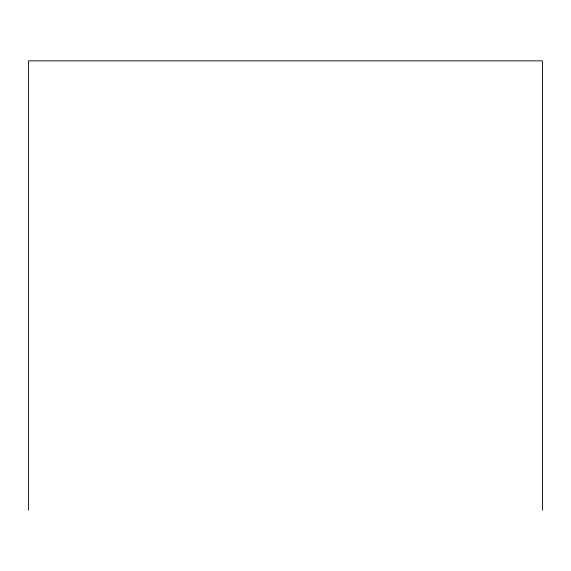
<?xml version="1.0" encoding="UTF-8"?>
<svg xmlns="http://www.w3.org/2000/svg" width="571" height="571" viewBox="0 0 571 571"><rect width="100%" height="100%" fill="white"/><g stroke="black" fill="none" stroke-linecap="round" stroke-linejoin="round"><path stroke-width="0.86" d="M542.45 510.146L542.45 60.854L28.55 60.854L28.55 510.146"/></g></svg>
